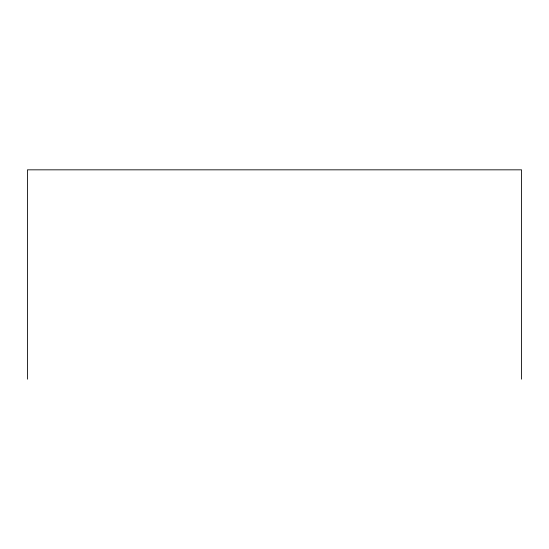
<?xml version="1.0" encoding="UTF-8"?>
<svg xmlns="http://www.w3.org/2000/svg" width="549" height="549" viewBox="0 0 549 549"><rect width="100%" height="100%" fill="white"/><g stroke="black" fill="none" stroke-linecap="round" stroke-linejoin="round"><path stroke-width="0.82" d="M521.55 379.167L521.55 169.833L27.45 169.833L27.45 379.167"/></g></svg>
